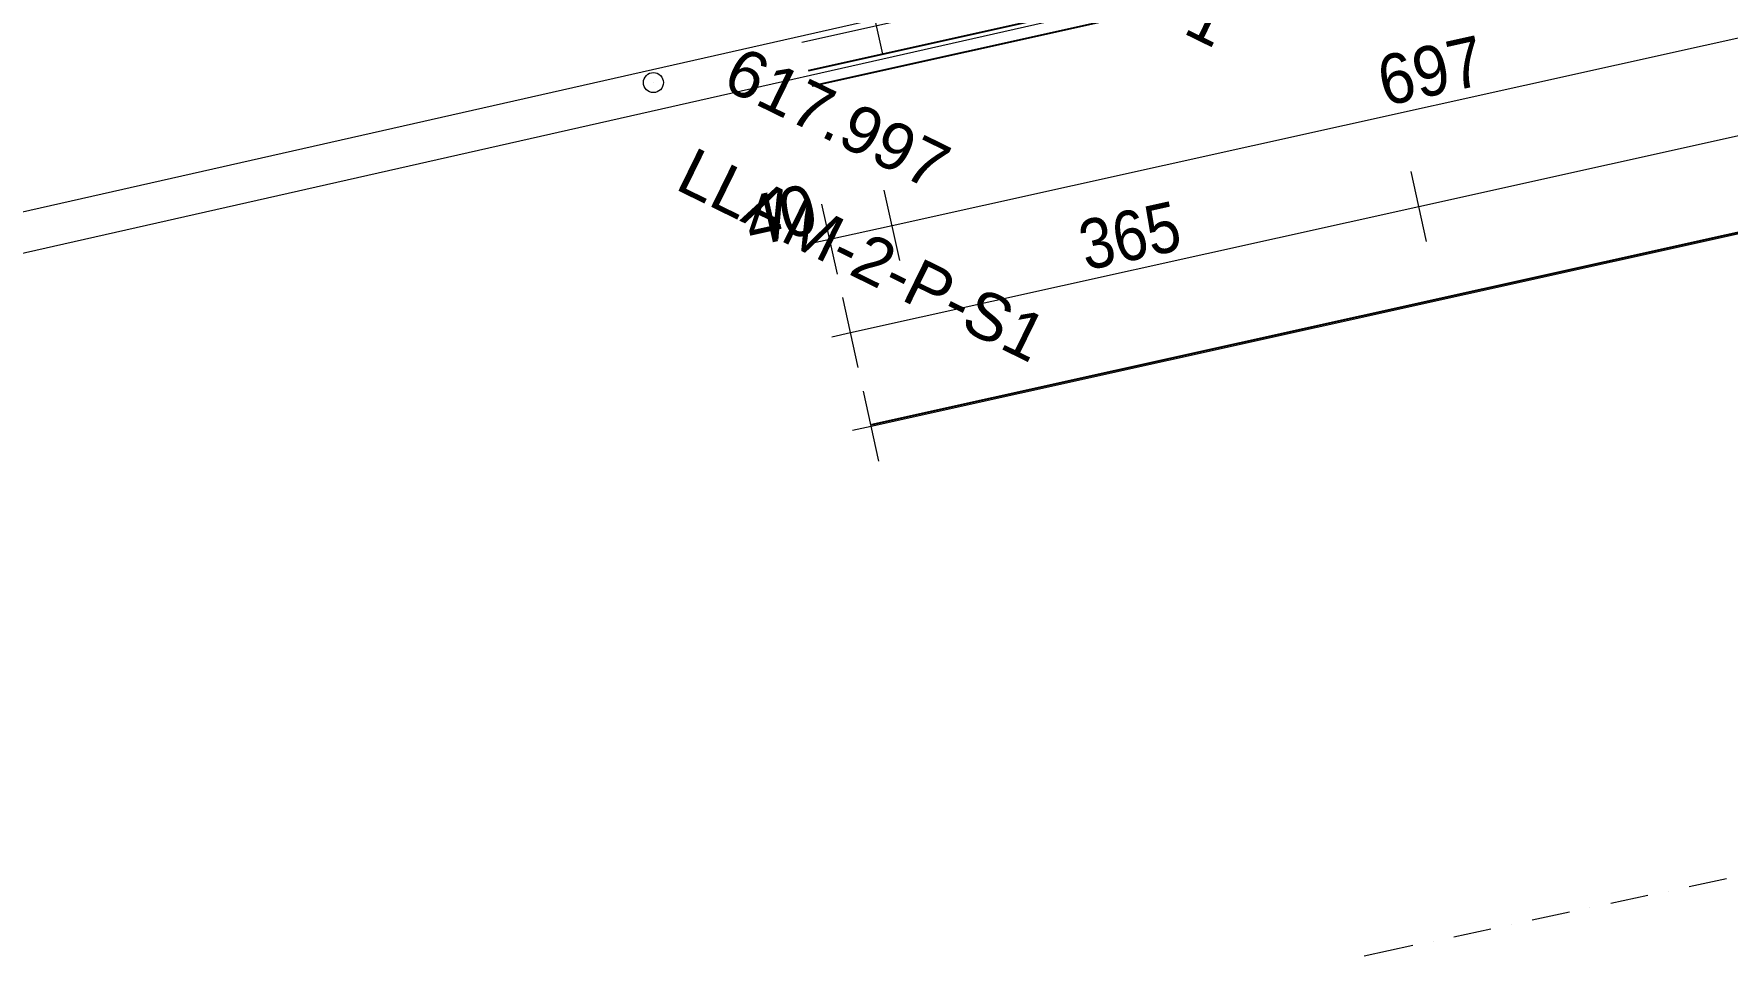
# Model space of a CAD drawing. Header units: centimetres. Extents: x -3681 to 2707, y -7074 to 1715.
# Drawn here: x -484 to 578, y -6433 to -5855 of the extents above; entities that cross this region are included whole.
import ezdxf

# ---------------------------------------------------------------- set-up
doc = ezdxf.new("R2010")
doc.units = ezdxf.units.CM
for name, color, linetype, true_color in [('lokalet projekte', 7, 'Continuous', 0xa80f02), ('PDF_2D Drafting - General', 7, 'Continuous', 0x7f7f7f), ('PDF_A - objekti 1 gjendja faktike', 7, 'Continuous', 0xa80f02), ('PDF_Dimensioning - General', 7, 'Continuous', 0x0077b0)]:
    doc.layers.add(name, color=color, linetype=linetype, true_color=true_color)
doc.styles.add('PDF Arial', font='arial.ttf')

# ---------------------------------------------------------------- blocks, each defined once
blk = doc.blocks.new('A$C513B364B')
blk.add_lwpolyline([(4324.2, 277.6), (4324.2, 2475.6)])
at = {"layer": 'PDF_2D Drafting - General', "color": 254, "lineweight": 0, "true_color": 0xe8e8e8}
for points in [[(4080.6, 286.7), (4080.6, 2657.9)], [(3799.8, 334.5), (4099, 334.5)]]:
    blk.add_lwpolyline(points, dxfattribs=at)
at = {"layer": 'PDF_2D Drafting - General', "color": 216, "lineweight": 25, "true_color": 0x800080}
for points in [[(4099, 2657.9), (4099, 286.7)], [(4109, 2657.9), (4109, 286.7)]]:
    blk.add_lwpolyline(points, dxfattribs=at)
at = {"layer": 'PDF_Dimensioning - General', "lineweight": 18}
for points in [[(4265, 642.1), (4265, 2475.5)], [(4325, 277), (4325, 2475.5)], [(4205, 317), (4205, 1014.1)], [(4287.5, 642.1), (4242.5, 642.1)], [(4265, 277), (4265, 642.1)], [(4227.5, 317), (4182.5, 317)], [(4205, 277), (4205, 317)], [(4227.5, 277), (4182.5, 277)], [(4205, 265), (4205, 277)], [(4287.5, 277), (4242.5, 277)], [(4265, 265), (4265, 277)], [(4347.5, 277), (4302.5, 277)], [(4325, 265), (4325, 277)]]:
    blk.add_lwpolyline(points, dxfattribs=at)
at = {"layer": 'PDF_Dimensioning - General', "char_height": 31.237, "attachment_point": 7, "rotation": 90, "style": 'PDF Arial'}
for s, insert in [('\\W0.913256;697', (4199.6, 634.7)), ('\\W0.867379;365', (4259.6, 429.6)), ('\\W0.913224;40', (4199.6, 227.9))]:
    blk.add_mtext(s, dxfattribs=dict(at, insert=insert))

msp = doc.modelspace()

# ---------------------------------------------------------------- linework, layer by layer
at = {"layer": 'PDF_A - objekti 1 gjendja faktike', "lineweight": 0}
for points in [[(1974, -5409.6), (-2014.2, -6310.2)], [(-2008.7, -6334.6), (2003.9, -5428.5)]]:
    msp.add_lwpolyline(points, dxfattribs=at)
at = {"layer": 'PDF_A - objekti 1 gjendja faktike', "color": 30, "lineweight": 0, "true_color": 0xff6600}
msp.add_lwpolyline([(-95.3, -5885.1), (-95.3, -5885.1)], dxfattribs=at)
at = {"layer": 'PDF_A - objekti 1 gjendja faktike', "color": 8, "lineweight": 0, "true_color": 0x7f7f7f}
for points in [[(541.3, -6391.9), (541.3, -6391.9)], [(577.6, -6384.2), (554.3, -6389.2)], [(492.1, -6402.4), (492.1, -6402.4)], [(528.4, -6394.7), (505.1, -6399.7)], [(443, -6412.9), (443, -6412.9)], [(479.2, -6405.2), (455.9, -6410.2)], [(393.8, -6423.4), (393.8, -6423.4)], [(430, -6415.7), (406.7, -6420.7)], [(380.9, -6426.1), (350.4, -6432.7)]]:
    msp.add_lwpolyline(points, dxfattribs=at)
at = {"layer": 'PDF_A - objekti 1 gjendja faktike', "color": 30, "lineweight": 0, "true_color": 0xff6600}
msp.add_open_spline([(-89, -5885.1), (-89, -5881.7), (-91.8, -5878.8), (-95.3, -5878.8), (-98.7, -5878.8), (-101.5, -5881.7), (-101.5, -5885.1), (-101.5, -5888.6), (-98.7, -5891.4), (-95.3, -5891.4), (-91.8, -5891.4), (-89, -5888.6), (-89, -5885.1)], degree=3, knots=[0, 0, 0, 0, 1, 1, 1, 2, 2, 2, 3, 3, 3, 4, 4, 4, 4], dxfattribs=at)

# ---------------------------------------------------------------- block references
at = {"layer": 'lokalet projekte', "rotation": 282.5151196354649}
msp.add_blockref('A$C513B364B', (-1166.3, -1938.2), dxfattribs=at)

# ---------------------------------------------------------------- texts
at = {"layer": 'PDF_A - objekti 1 gjendja faktike', "color": 30, "true_color": 0xff6600, "char_height": 29.456, "attachment_point": 7, "rotation": 333.9, "style": 'PDF Arial'}
for s, insert in [('\\W1.000878;-1B-P1', (141.5, -5807.4)), ('\\W1.001127;617.997', (-53.4, -5888.4)), ('\\W1.000800;LLAM-2-P-S1', (-82.8, -5951.8))]:
    msp.add_mtext(s, dxfattribs=dict(at, insert=insert))

doc.saveas('drawing.dxf')
